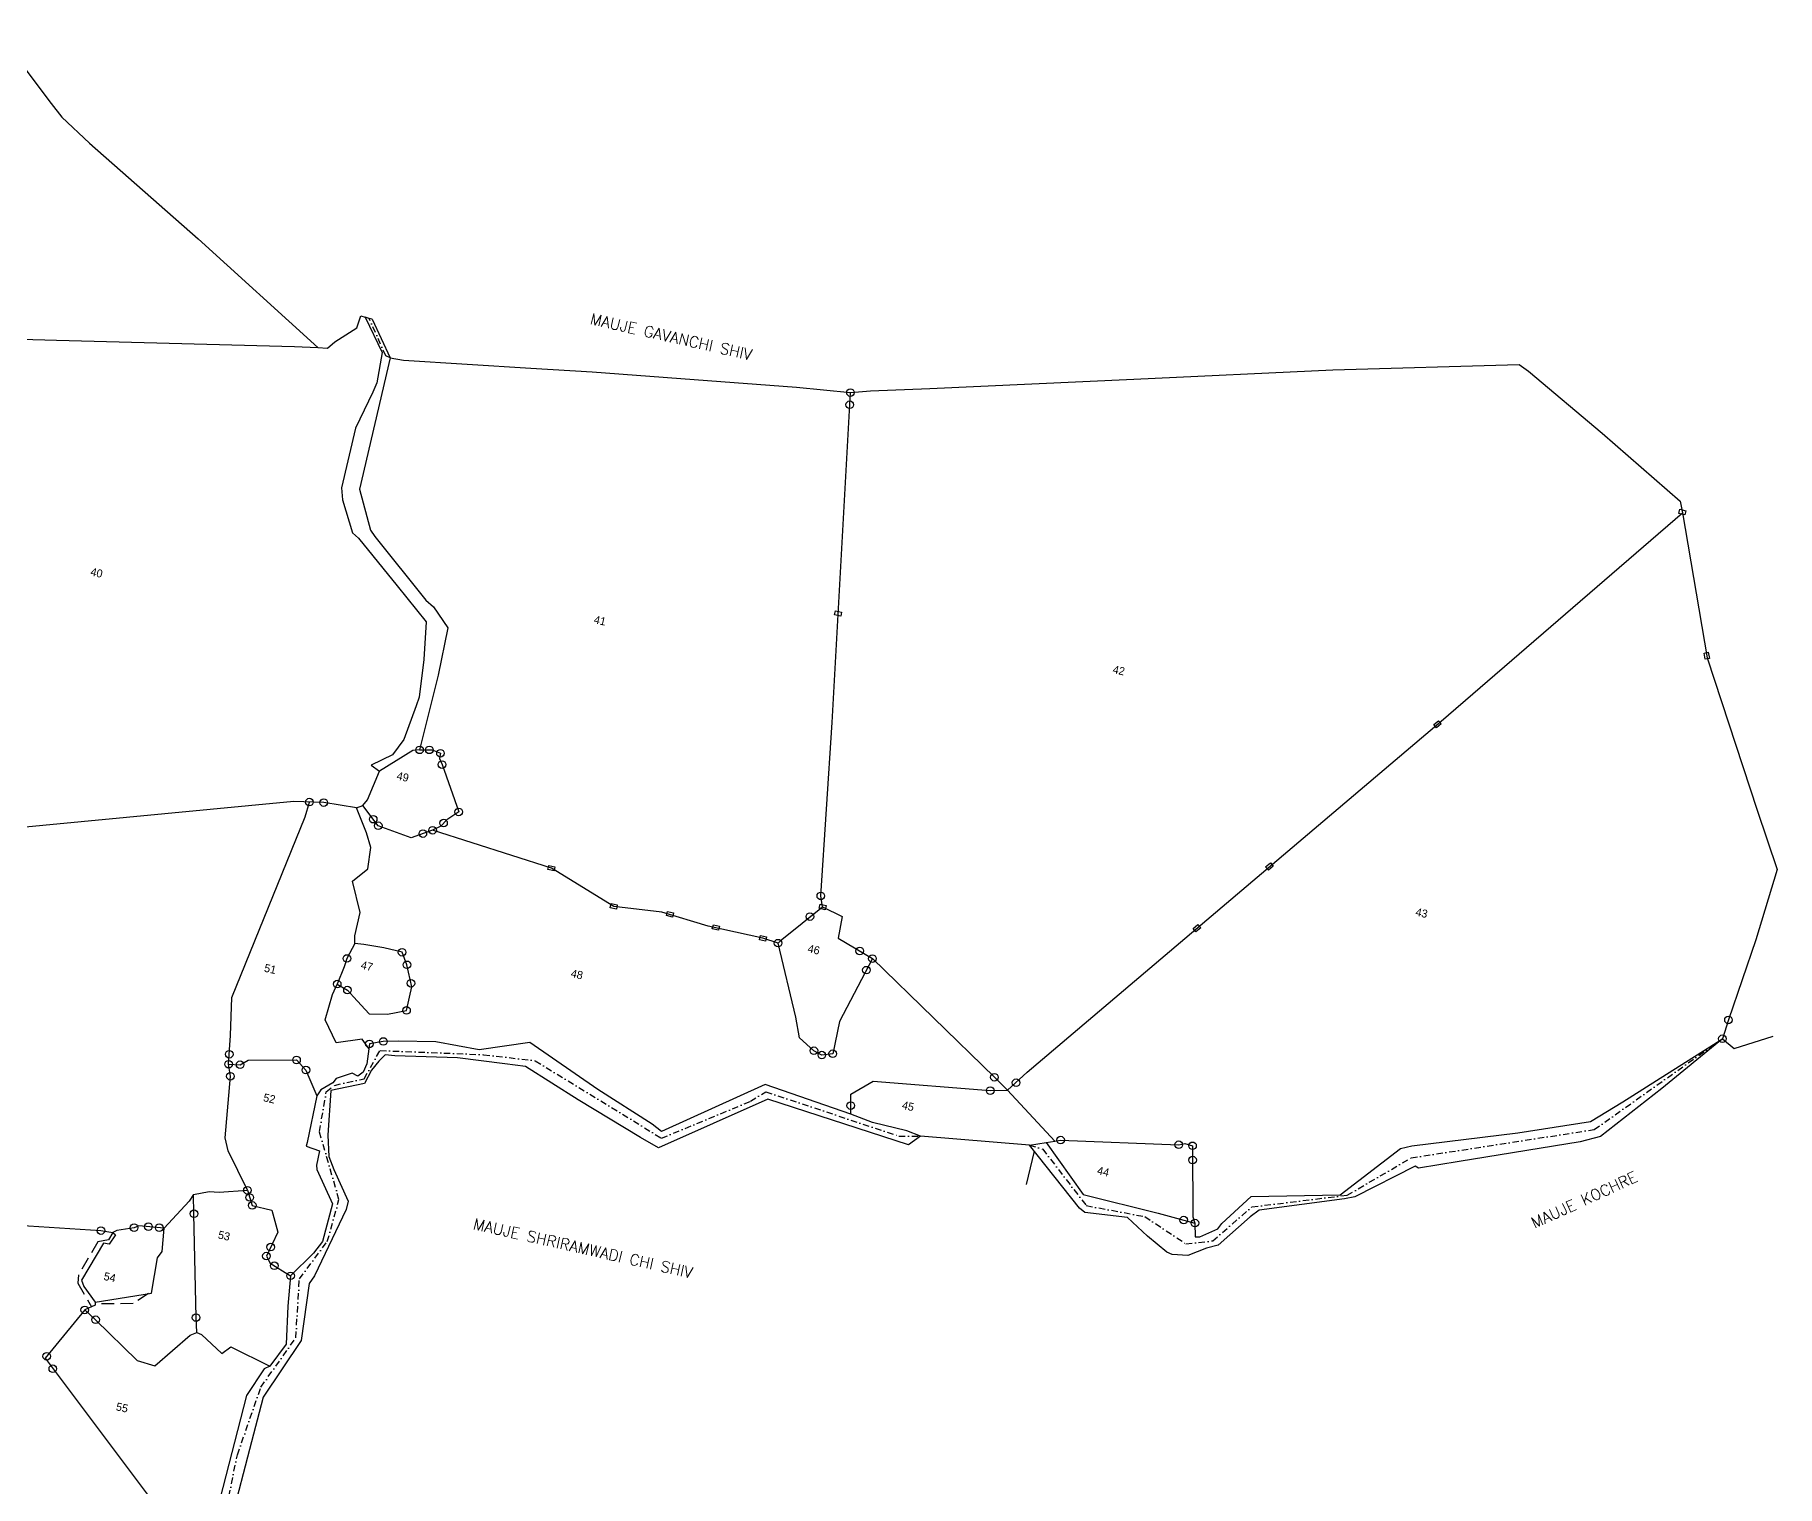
# Model space of a CAD drawing. Header units: metres. Extents: x 340266 to 342991, y 1762549 to 1766704.
# Drawn here: x 341617 to 342991, y 1765381 to 1766527 of the extents above; entities that cross this region are included whole.
import ezdxf

# ---------------------------------------------------------------- set-up
doc = ezdxf.new("R2010")
doc.units = ezdxf.units.M
doc.header["$MEASUREMENT"] = 0
for name, pattern in [('DASHDOT', [1, 0.5, -0.25, 0, -0.25]), ('DASHED', [0.75, 0.5, -0.25]), ('DIVIDE', [31.75, 12.7, -6.35, 0, -6.35, 0, -6.35])]:
    doc.linetypes.add(name, pattern=pattern)
for name, color, linetype in [('OFF', 1, 'Continuous'), ('OTHERS', 1, 'Continuous'), ('POLY_PARCEL', 6, 'Continuous'), ('POLY_WATER', 4, 'Continuous'), ('TEXT_MAPOUT', 7, 'Continuous'), ('TEXT_PARCEL', 7, 'Continuous'), ('V_BOUND_LINE', 7, 'Continuous'), ('V_BOUND_STREAM_LINE', 7, 'DASHDOT'), ('V_DIVIDE_LINE', 7, 'DIVIDE')]:
    doc.layers.add(name, color=color, linetype=linetype)
doc.styles.get("Standard").update_dxf_attribs({"font": 'simplex.shx'})
doc.styles.add('TEXT_MAP', font='', dxfattribs={"height": 0.15})
doc.styles.get('TEXT_MAP').set_extended_font_data('Kruti Dev 050')

msp = doc.modelspace()

# ---------------------------------------------------------------- linework, layer by layer
for points in [[(342914.4, 1766152.2), (342919.2, 1766151.1), (342918.4, 1766147.9), (342913.7, 1766148.9)], [(342248.4, 1766072.2), (342253.1, 1766071.1), (342252.4, 1766067.8), (342247.6, 1766068.9)], [(342934.5, 1766034), (342933.6, 1766038.8), (342937, 1766039.4), (342937.8, 1766034.5)], [(342720.4, 1765982.3), (342724.1, 1765985.4), (342726.3, 1765982.9), (342722.6, 1765979.7)], [(342022.1, 1765871.2), (342026.9, 1765870.2), (342026.2, 1765866.9), (342021.4, 1765868)], [(342587.7, 1765870), (342591.4, 1765873.2), (342593.6, 1765870.6), (342589.9, 1765867.4)], [(342071.4, 1765841.1), (342076.1, 1765840.1), (342075.4, 1765836.8), (342070.6, 1765837.8)], [(342115.8, 1765834.9), (342120.5, 1765833.8), (342119.8, 1765830.5), (342115, 1765831.6)], [(342236.1, 1765840.7), (342240.9, 1765839.6), (342240.2, 1765836.3), (342235.4, 1765837.4)], [(342151.9, 1765824.4), (342156.7, 1765823.4), (342155.9, 1765820.1), (342151.1, 1765821.1)], [(342530.5, 1765821.5), (342534.3, 1765824.6), (342536.5, 1765822), (342532.7, 1765818.9)], [(342189, 1765815.9), (342193.8, 1765814.8), (342193.1, 1765811.5), (342188.3, 1765812.6)]]:
    msp.add_lwpolyline(points, close=True)
for centre in [(342260.1, 1766244.3), (342259.5, 1766234.7), (341920.1, 1765962.4), (341927.8, 1765962.4), (341936.6, 1765959.7), (341937.8, 1765950.8), (341833.2, 1765921.2), (341844.5, 1765920.8), (341951, 1765913.4), (341883.5, 1765907.7), (341887.5, 1765902.5), (341930.4, 1765899), (341939, 1765904.6), (341922.7, 1765896.3), (342236.7, 1765847.2), (342228.1, 1765830.8), (341906.3, 1765802.7), (342203, 1765809.9), (342267.4, 1765803.7), (341862.8, 1765797.8), (341910.1, 1765792.8), (342272.7, 1765788.6), (342277.4, 1765797.7), (341855.1, 1765777.6), (341913.3, 1765778.2), (341863.2, 1765772.9), (341909.8, 1765756.8), (342952.9, 1765749.3), (342948.1, 1765734.5), (341769.9, 1765722.2), (341880.5, 1765730.4), (341891.5, 1765732.3), (342231.3, 1765725), (342237.5, 1765721.6), (342246.1, 1765722.6), (341769.4, 1765714.4), (341778.5, 1765714), (341823, 1765717.7), (341830.4, 1765709.8), (341770.8, 1765704.9), (342370.4, 1765693.5), (342373.7, 1765704.1), (342390.8, 1765699.8), (342260.3, 1765681.7), (342425.9, 1765654.5), (342519.1, 1765650.8), (342530, 1765650), (342530.1, 1765638.7), (341784.3, 1765614.9), (341742.1, 1765596.4), (341786.1, 1765609.2), (341788.1, 1765603), (341668.7, 1765583.1), (341694.8, 1765585.4), (341706.1, 1765586.2), (341714.7, 1765585.4), (342523.1, 1765591.4), (342531.9, 1765589), (341802.6, 1765570.1), (341799.2, 1765563), (341805.5, 1765555.4), (341818.3, 1765547.4), (341655.9, 1765520.5), (341743.7, 1765514.5), (341664.5, 1765512.8), (341625.9, 1765483.9), (341630.7, 1765474.1)]:
    msp.add_circle(centre, 2.99)
at = {"layer": 'OFF'}
for p, q in [((341882.6, 1766302.1), (341880.2, 1766302.8)), ((341882, 1765950.4), (341888.4, 1765945.6))]:
    msp.add_line(p, q, dxfattribs=at)
at = {"layer": 'OTHERS', "linetype": 'DASHED', "ltscale": 20}
for p, q in [((341666.2, 1765574.2), (341651.1, 1765548.3)), ((341674.6, 1765575.8), (341666.2, 1765574.2)), ((341678.1, 1765581.7), (341674.6, 1765575.8)), ((341651.1, 1765548.3), (341650.5, 1765541.5)), ((341650.5, 1765541.5), (341661.2, 1765522.9)), ((341706.3, 1765533.4), (341694, 1765525.5)), ((341694, 1765525.5), (341664.1, 1765525.3))]:
    msp.add_line(p, q, dxfattribs=at)
at = {"layer": 'POLY_PARCEL'}
for p, q in [((341359.6, 1766293.6), (341633.6, 1766285.6)), ((341633.6, 1766285.6), (341633.6, 1766285.6)), ((341633.6, 1766285.6), (341633.6, 1766285.6)), ((341633.6, 1766285.6), (341821.5, 1766280.7)), ((341821.5, 1766280.7), (341839.8, 1766280)), ((342245.6, 1765983.9), (342260.1, 1766244.3)), ((342260.1, 1766244.3), (342260.1, 1766244.3)), ((342260.1, 1766244.3), (342260.1, 1766244.3)), ((342726.3, 1765985.1), (342916.5, 1766149.5)), ((342236.7, 1765847.2), (342245.6, 1765983.9)), ((342245.6, 1765983.9), (342245.6, 1765983.9)), ((342245.6, 1765983.9), (342245.6, 1765983.9)), ((342399.6, 1765708.1), (342726.3, 1765985.1)), ((342726.3, 1765985.1), (342726.3, 1765985.1)), ((342726.3, 1765985.1), (342726.3, 1765985.1)), ((342726.3, 1765985.1), (342726.3, 1765985.1)), ((342726.3, 1765985.1), (342726.3, 1765985.1)), ((341920.1, 1765962.4), (341930.1, 1765962.5)), ((341930.1, 1765962.5), (341936.6, 1765959.7)), ((341936.6, 1765959.7), (341935.7, 1765955.5)), ((341879, 1765923), (341888.4, 1765945.6)), ((341935.7, 1765955.5), (341937.8, 1765950.8)), ((341937.8, 1765950.8), (341951, 1765913.4)), ((341821, 1765921.6), (341575.1, 1765898.2)), ((341844.5, 1765920.8), (341821, 1765921.6)), ((341821, 1765921.6), (341821, 1765921.6)), ((341829.9, 1765909.5), (341833.2, 1765921.2)), ((341870.4, 1765916.7), (341844.5, 1765920.8)), ((341870.4, 1765916.7), (341875.3, 1765918.6)), ((341878.2, 1765897), (341870.4, 1765916.7)), ((341875.3, 1765918.6), (341879, 1765923)), ((341887.5, 1765902.5), (341875.3, 1765918.6)), ((341771.9, 1765767), (341829.9, 1765909.5)), ((341829.9, 1765909.5), (341829.9, 1765909.5)), ((341913.4, 1765892.9), (341887.5, 1765902.5)), ((341936.8, 1765902.2), (341930.4, 1765899)), ((341941.7, 1765907.3), (341936.8, 1765902.2)), ((341951, 1765913.4), (341941.7, 1765907.3)), ((341881.6, 1765885.3), (341878.2, 1765897)), ((341930.4, 1765899), (341913.4, 1765892.9)), ((342024.2, 1765869.1), (341930.4, 1765899)), ((341930.4, 1765899), (341930.4, 1765899)), ((341879.2, 1765868.6), (341881.6, 1765885.3)), ((341867.1, 1765858.7), (341879.2, 1765868.6)), ((342073.4, 1765838.9), (342024.2, 1765869.1)), ((341873.2, 1765834.1), (341867.1, 1765858.7)), ((342238.1, 1765838.5), (342236.7, 1765847.2)), ((341869, 1765815.6), (341873.2, 1765834.1)), ((342111.3, 1765834.4), (342073.4, 1765838.9)), ((342073.4, 1765838.9), (342073.4, 1765838.9)), ((342147.8, 1765823.2), (342111.3, 1765834.4)), ((342111.3, 1765834.4), (342111.3, 1765834.4)), ((342205.9, 1765812.7), (342238.1, 1765838.5)), ((342238.1, 1765838.5), (342253.6, 1765830.9)), ((342191, 1765813.7), (342147.8, 1765823.2)), ((342147.8, 1765823.2), (342147.8, 1765823.2)), ((342253.6, 1765830.9), (342250.4, 1765813.8)), ((341869, 1765809.6), (341862.8, 1765797.8)), ((341869, 1765809.6), (341869, 1765815.6)), ((341876, 1765808.9), (341869, 1765809.6)), ((341891.8, 1765806.3), (341876, 1765808.9)), ((341906.3, 1765802.7), (341891.8, 1765806.3)), ((342203, 1765809.9), (342191, 1765813.7)), ((342203, 1765809.9), (342205.9, 1765812.7)), ((342217, 1765751.5), (342203, 1765809.9)), ((342205.9, 1765812.7), (342205.9, 1765812.7)), ((342250.4, 1765813.8), (342277.4, 1765797.7)), ((341862.8, 1765797.8), (341860.7, 1765791.1)), ((341910.1, 1765792.8), (341906.3, 1765802.7)), ((341914, 1765775.3), (341910.1, 1765792.8)), ((342277.4, 1765797.7), (342251.5, 1765748)), ((342373.7, 1765704.1), (342277.4, 1765797.7)), ((342277.4, 1765797.7), (342277.4, 1765797.7)), ((341860.7, 1765791.1), (341855.1, 1765777.6)), ((341770.8, 1765736.9), (341771.9, 1765767)), ((341771.9, 1765767), (341771.9, 1765767)), ((341845.6, 1765749.3), (341851.4, 1765769.3)), ((341851.4, 1765769.3), (341855.1, 1765777.6)), ((341855.1, 1765777.6), (341863.2, 1765772.9)), ((341863.2, 1765772.9), (341867.9, 1765767.5)), ((341867.9, 1765767.5), (341880.3, 1765754)), ((341909.8, 1765756.8), (341914, 1765775.3)), ((341880.3, 1765754), (341894.7, 1765753.9)), ((341894.7, 1765753.9), (341909.8, 1765756.8)), ((342220, 1765735.2), (342217, 1765751.5)), ((341769.4, 1765714.4), (341770.8, 1765736.9)), ((341854.4, 1765731.3), (341845.6, 1765749.3)), ((342251.5, 1765748), (342246.1, 1765722.6)), ((341874.9, 1765734.2), (341854.4, 1765731.3)), ((341880, 1765726.8), (341874.9, 1765734.2)), ((342231.3, 1765725), (342220, 1765735.2)), ((342237.5, 1765721.6), (342231.3, 1765725)), ((341770.8, 1765704.9), (341769.4, 1765714.4)), ((341769.4, 1765714.4), (341769.4, 1765714.4)), ((341769.4, 1765714.4), (341778.5, 1765714)), ((341778.5, 1765714), (341784.8, 1765717.5)), ((341784.8, 1765717.5), (341823, 1765717.7)), ((341823, 1765717.7), (341830.4, 1765709.8)), ((341830.4, 1765709.8), (341839.1, 1765689.5)), ((342246.1, 1765722.6), (342237.5, 1765721.6)), ((341766.8, 1765656.3), (341770.8, 1765704.9)), ((342260.3, 1765690.8), (342277.9, 1765701.1)), ((342277.9, 1765701.1), (342277.9, 1765701.1)), ((342277.9, 1765701.1), (342277.9, 1765701.1)), ((342277.9, 1765701.1), (342277.9, 1765701.1)), ((342277.9, 1765701.1), (342370.4, 1765693.5)), ((342384.1, 1765693.8), (342373.7, 1765704.1)), ((342384.1, 1765693.8), (342399.6, 1765708.1)), ((342399.6, 1765708.1), (342399.6, 1765708.1)), ((342399.6, 1765708.1), (342399.6, 1765708.1)), ((341839.1, 1765689.5), (341839.1, 1765689.5)), ((342260.3, 1765675), (342260.3, 1765690.8)), ((342370.4, 1765693.5), (342384.1, 1765693.8)), ((342421.3, 1765653.7), (342384.1, 1765693.8)), ((341769, 1765646), (341766.8, 1765656.3)), ((342421.3, 1765653.7), (342425.9, 1765654.5)), ((342425.9, 1765654.5), (342519.1, 1765650.8)), ((341784.3, 1765614.9), (341769, 1765646)), ((342414.5, 1765652.5), (342421.3, 1765653.7)), ((342519.1, 1765650.8), (342524, 1765651.7)), ((342524, 1765651.7), (342530, 1765650)), ((342530, 1765650), (342530, 1765650)), ((342530, 1765650), (342530.2, 1765593.9)), ((341741.7, 1765611.5), (341754.2, 1765614)), ((341754.2, 1765614), (341761.9, 1765613.4)), ((341761.9, 1765613.4), (341784.3, 1765614.9)), ((341784.3, 1765614.9), (341788.1, 1765603)), ((341738.4, 1765606.2), (341718.5, 1765585.1)), ((341741.7, 1765611.5), (341738.4, 1765606.2)), ((341742.1, 1765596.4), (341741.7, 1765611.5)), ((341788.1, 1765603), (341803.4, 1765599.3)), ((341803.4, 1765599.3), (341808.3, 1765581.9)), ((341548.6, 1765590.9), (341668.7, 1765583.1)), ((341694.8, 1765585.4), (341681.1, 1765583.2)), ((341698.6, 1765586.8), (341694.8, 1765585.4)), ((341718.5, 1765585.1), (341698.6, 1765586.8)), ((341743.7, 1765514.5), (341742.1, 1765596.4)), ((342530.2, 1765593.9), (342531.9, 1765589)), ((341670.8, 1765573.2), (341653.3, 1765544.1)), ((341668.7, 1765583.1), (341668.7, 1765583.1)), ((341668.7, 1765583.1), (341668.7, 1765583.1)), ((341668.7, 1765583.1), (341678.1, 1765581.7)), ((341675.2, 1765572.4), (341670.8, 1765573.2)), ((341680.1, 1765579.8), (341675.2, 1765572.4)), ((341681.1, 1765583.2), (341678.1, 1765581.7)), ((341678.1, 1765581.7), (341680.1, 1765579.8)), ((341717.1, 1765566.6), (341718.5, 1765585.1)), ((341718.5, 1765585.1), (341718.5, 1765585.1)), ((341808.3, 1765581.9), (341799.2, 1765563)), ((341708.5, 1765533.7), (341713.4, 1765561.5)), ((341713.4, 1765561.5), (341717.1, 1765566.6)), ((341799.2, 1765563), (341802.1, 1765557.5)), ((341653.3, 1765544.1), (341655.2, 1765539.1)), ((341802.1, 1765557.5), (341818.3, 1765547.4)), ((341655.2, 1765539.1), (341664.2, 1765526.7)), ((341664.2, 1765526.7), (341708.5, 1765533.7)), ((341655.9, 1765520.5), (341624.7, 1765482.5)), ((341664.1, 1765524.2), (341655.9, 1765520.5)), ((341655.9, 1765520.5), (341664.5, 1765512.8)), ((341664.2, 1765526.7), (341664.1, 1765524.2)), ((341664.5, 1765512.8), (341697.2, 1765480.6)), ((341739.2, 1765500.6), (341744.3, 1765502.7)), ((341744.3, 1765502.7), (341743.7, 1765514.5)), ((341744.3, 1765502.7), (341748, 1765501.2)), ((341711.3, 1765476.5), (341739.2, 1765500.6)), ((341748, 1765501.2), (341764.1, 1765486.1)), ((341764.1, 1765486.1), (341771.2, 1765491.3)), ((341771.2, 1765491.3), (341801.9, 1765476)), ((341624.7, 1765482.5), (341624.7, 1765482.5)), ((341624.7, 1765482.5), (341715.4, 1765361.5)), ((341697.2, 1765480.6), (341711.3, 1765476.5)), ((341801.9, 1765476), (341801.9, 1765476))]:
    msp.add_line(p, q, dxfattribs=at)
at = {"layer": 'POLY_WATER'}
for p, q in [((341877.2, 1766303.7), (341890.6, 1766276)), ((341882.6, 1766302.1), (341896.9, 1766271.7)), ((341890.6, 1766276), (341886.4, 1766251.9)), ((341896.9, 1766271.7), (341872.6, 1766168.2)), ((341886.4, 1766251.9), (341883.2, 1766244.7)), ((341883.2, 1766244.7), (341869.6, 1766216.2)), ((341869.6, 1766216.2), (341858.6, 1766169.1)), ((341858.6, 1766169.1), (341859.3, 1766159.8)), ((341872.6, 1766168.2), (341881.4, 1766135.7)), ((341859.3, 1766159.8), (341867.2, 1766133.6)), ((341881.4, 1766135.7), (341884.8, 1766130.7)), ((341867.2, 1766133.6), (341871.8, 1766129.4)), ((341871.8, 1766129.4), (341902.4, 1766091.7)), ((341884.8, 1766130.7), (341925, 1766080.6)), ((341902.4, 1766091.7), (341925.3, 1766063.3)), ((341925, 1766080.6), (341931.2, 1766075.3)), ((341931.2, 1766075.3), (341942.3, 1766058.8)), ((341925.3, 1766063.3), (341923.4, 1766033.7)), ((341942.3, 1766058.8), (341934.8, 1766021.4)), ((341923.4, 1766033.7), (341919.9, 1766004.1)), ((341934.8, 1766021.4), (341920.1, 1765962.4)), ((341919.9, 1766004.1), (341917.5, 1765997.2)), ((341917.5, 1765997.2), (341907.6, 1765970.6)), ((341907.6, 1765970.6), (341898.8, 1765958.5)), ((341898.8, 1765958.5), (341882, 1765950.4)), ((341914.8, 1765961.8), (341888.4, 1765945.6)), ((341920.1, 1765962.4), (341914.8, 1765961.8)), ((341880.5, 1765730.4), (341878.4, 1765714.8)), ((341891.5, 1765732.3), (341880.5, 1765730.4)), ((341903.3, 1765732.6), (341891.5, 1765732.3)), ((341932.8, 1765732.1), (341903.3, 1765732.6)), ((341967, 1765725.6), (341932.8, 1765732.1)), ((342007.1, 1765731.5), (341967, 1765725.6)), ((342060.8, 1765694.4), (342007.1, 1765731.5)), ((342948.1, 1765734.5), (342900.3, 1765695.2)), ((342904.1, 1765706.6), (342948.1, 1765734.5)), ((341878.4, 1765714.8), (341875.5, 1765708.2)), ((341882.2, 1765709.8), (341876.6, 1765699.1)), ((341888, 1765716.9), (341882.2, 1765709.8)), ((341893, 1765721.7), (341888, 1765716.9)), ((341900.5, 1765721.1), (341893, 1765721.7)), ((341950, 1765719.4), (341900.5, 1765721.1)), ((341987.3, 1765714.8), (341950, 1765719.4)), ((342003.6, 1765712.5), (341987.3, 1765714.8)), ((342045.2, 1765686.3), (342003.6, 1765712.5)), ((341851.6, 1765699.7), (341842.3, 1765694.1)), ((341876.6, 1765699.1), (341850.1, 1765693.7)), ((341854.2, 1765703.1), (341851.6, 1765699.7)), ((341866.8, 1765707.2), (341854.2, 1765703.1)), ((341871.5, 1765705), (341866.8, 1765707.2)), ((341875.5, 1765708.2), (341871.5, 1765705)), ((342192.8, 1765698.3), (342111.1, 1765661.4)), ((342260.3, 1765675), (342192.8, 1765698.3)), ((342900.3, 1765695.2), (342851.9, 1765657.3)), ((342869.6, 1765684.8), (342904.1, 1765706.6)), ((341839.1, 1765689.5), (341831.4, 1765652.5)), ((341842.3, 1765694.1), (341839.1, 1765689.5)), ((341850.1, 1765693.7), (341847.8, 1765658.4)), ((342094.4, 1765656.6), (342045.2, 1765686.3)), ((342103.6, 1765667.1), (342060.8, 1765694.4)), ((342194.9, 1765686.8), (342108.5, 1765648.4)), ((342306, 1765650.8), (342194.9, 1765686.8)), ((342844, 1765669.2), (342869.6, 1765684.8)), ((342277.5, 1765668.5), (342260.3, 1765675)), ((342304.5, 1765661.7), (342277.5, 1765668.5)), ((342786.6, 1765660.3), (342844, 1765669.2)), ((341847.8, 1765658.4), (341848.6, 1765641.6)), ((342108.5, 1765648.4), (342094.4, 1765656.6)), ((342111.1, 1765661.4), (342103.6, 1765667.1)), ((342315.3, 1765657.5), (342304.5, 1765661.7)), ((342315.3, 1765657.5), (342306, 1765650.8)), ((342703.1, 1765649.9), (342786.6, 1765660.3)), ((342851.9, 1765657.3), (342836, 1765653.1)), ((341831.4, 1765652.5), (341830.7, 1765649.8)), ((341830.7, 1765649.8), (341841.2, 1765645.9)), ((341841.2, 1765645.9), (341838.7, 1765634.8)), ((341848.6, 1765641.6), (341852.5, 1765631.2)), ((342401.4, 1765650.5), (342414.5, 1765652.5)), ((342440.8, 1765600.7), (342401.4, 1765650.5)), ((342414.5, 1765652.5), (342443.6, 1765611.5)), ((342646.6, 1765611.4), (342694.1, 1765647.9)), ((342694.1, 1765647.9), (342703.1, 1765649.9)), ((342836, 1765653.1), (342740.5, 1765637.7)), ((341838.7, 1765634.8), (341839.1, 1765631.2)), ((341839.1, 1765631.2), (341851.3, 1765604.3)), ((341852.5, 1765631.2), (341863.8, 1765606.2)), ((342705.8, 1765634), (342658.1, 1765609.8)), ((342708.4, 1765632.4), (342705.8, 1765634)), ((342740.5, 1765637.7), (342708.4, 1765632.4)), ((341862.3, 1765599.8), (341837.1, 1765547.4)), ((341851.3, 1765604.3), (341843.5, 1765574.6)), ((341863.8, 1765606.2), (341862.3, 1765599.8)), ((342445.1, 1765597.5), (342440.8, 1765600.7)), ((342443.6, 1765611.5), (342503, 1765596.8)), ((342553.1, 1765588.7), (342576.2, 1765609.9)), ((342582.7, 1765599.2), (342575.4, 1765594)), ((342576.2, 1765609.9), (342646.6, 1765611.4)), ((342649.8, 1765608.1), (342582.7, 1765599.2)), ((342658.1, 1765609.8), (342649.8, 1765608.1)), ((342478.8, 1765593.5), (342445.1, 1765597.5)), ((342494.5, 1765578.8), (342478.8, 1765593.5)), ((342503, 1765596.8), (342531.9, 1765589)), ((342531.9, 1765589), (342532, 1765578.1)), ((342549.9, 1765584.6), (342553.1, 1765588.7)), ((342575.4, 1765594), (342550.2, 1765571.7)), ((341843.5, 1765574.6), (341836.3, 1765565.3)), ((342509.6, 1765566.1), (342494.5, 1765578.8)), ((342532, 1765578.1), (342535.9, 1765578.2)), ((342535.9, 1765578.2), (342549.9, 1765584.6)), ((342550.2, 1765571.7), (342541, 1765569.1)), ((341836.3, 1765565.3), (341818.3, 1765547.4)), ((342514, 1765564.1), (342509.6, 1765566.1)), ((342526.4, 1765563.4), (342514, 1765564.1)), ((342541, 1765569.1), (342526.4, 1765563.4)), ((341818.3, 1765547.4), (341816.2, 1765523.5)), ((341837.1, 1765547.4), (341832.9, 1765541.3)), ((341832.9, 1765541.3), (341826.6, 1765496.4)), ((341816.2, 1765523.5), (341814.9, 1765493.5)), ((341826.6, 1765496.4), (341796.7, 1765451.6)), ((341814.9, 1765493.5), (341801.9, 1765476)), ((341801.9, 1765476), (341797.6, 1765473.9)), ((341797.6, 1765473.9), (341783.4, 1765453)), ((341783.4, 1765453), (341762.4, 1765371.3)), ((341796.7, 1765451.6), (341786, 1765410.5)), ((341786, 1765410.5), (341772.6, 1765358.9))]:
    msp.add_line(p, q, dxfattribs=at)
at = {"layer": 'V_BOUND_LINE'}
for p, q in [((341588.4, 1766526.6), (341629.5, 1766472.4)), ((341629.5, 1766472.4), (341637.9, 1766461.5)), ((341637.9, 1766461.5), (341659.6, 1766441.1)), ((341659.6, 1766441.1), (341745.4, 1766365.7)), ((341745.4, 1766365.7), (341839.8, 1766280)), ((341870.5, 1766295.3), (341873.7, 1766304.8)), ((341873.7, 1766304.8), (341877.2, 1766303.7)), ((341853.2, 1766284.4), (341870.5, 1766295.3)), ((341839.8, 1766280), (341847.4, 1766279.4)), ((341847.4, 1766279.4), (341853.2, 1766284.4)), ((341896.9, 1766271.7), (341907.5, 1766270)), ((341907.5, 1766270), (342007.9, 1766263.6)), ((342007.9, 1766263.6), (342056.3, 1766260.7)), ((342056.3, 1766260.7), (342136.8, 1766254.5)), ((342483.6, 1766254.9), (342640.8, 1766262.2)), ((342640.8, 1766262.2), (342787.8, 1766266.4)), ((342787.8, 1766266.4), (342795.1, 1766261.3)), ((342795.1, 1766261.3), (342853.2, 1766212.2)), ((342136.8, 1766254.5), (342217.6, 1766248.6)), ((342217.6, 1766248.6), (342260.1, 1766244.3)), ((342260.1, 1766244.3), (342275.9, 1766245.7)), ((342275.9, 1766245.7), (342322.8, 1766247.5)), ((342322.8, 1766247.5), (342483.6, 1766254.9)), ((342853.2, 1766212.2), (342914.7, 1766158.7)), ((342914.7, 1766158.7), (342916.5, 1766149.5)), ((342916.5, 1766149.5), (342936, 1766035.1)), ((342936, 1766035.1), (342975.6, 1765914.8)), ((342975.6, 1765914.8), (342991.3, 1765868)), ((342991.3, 1765868), (342974.5, 1765812.6)), ((342974.5, 1765812.6), (342952.9, 1765749.3)), ((342952.9, 1765749.3), (342948.1, 1765734.5)), ((342401.4, 1765650.5), (342315.3, 1765657.5))]:
    msp.add_line(p, q, dxfattribs=at)
at = {"layer": 'V_BOUND_STREAM_LINE', "ltscale": 10}
for p, q in [((341880.2, 1766302.8), (341877.2, 1766303.7)), ((341893.5, 1766273.2), (341880.2, 1766302.8)), ((341896.9, 1766271.7), (341893.5, 1766273.2)), ((341876.3, 1765702.9), (341888.9, 1765725.2)), ((341888.9, 1765725.2), (341970.6, 1765721.9)), ((342847, 1765662.8), (342948.1, 1765734.5)), ((341970.6, 1765721.9), (342011.4, 1765717.1)), ((342011.4, 1765717.1), (342111, 1765656)), ((341846.5, 1765692.7), (341852.9, 1765697.7)), ((341852.9, 1765697.7), (341876.3, 1765702.9)), ((341841.1, 1765661.2), (341846.5, 1765692.7)), ((342111, 1765656), (342181.3, 1765685.1)), ((342181.3, 1765685.1), (342193.3, 1765692.6)), ((342193.3, 1765692.6), (342298.3, 1765657.7)), ((341856.5, 1765607.5), (341841.1, 1765661.2)), ((342298.3, 1765657.7), (342315.3, 1765657.5)), ((342702.6, 1765640.5), (342847, 1765662.8)), ((342401.4, 1765650.5), (342411.8, 1765647.4)), ((342411.8, 1765647.4), (342446.2, 1765602.8)), ((342652, 1765611), (342702.6, 1765640.5)), ((341847.3, 1765574.5), (341856.5, 1765607.5)), ((342446.2, 1765602.8), (342492.3, 1765594.2)), ((342545.9, 1765575), (342576.9, 1765601.8)), ((342576.9, 1765601.8), (342652, 1765611)), ((342492.3, 1765594.2), (342524.8, 1765572.6)), ((341825.3, 1765545.1), (341847.3, 1765574.5)), ((342524.8, 1765572.6), (342545.9, 1765575)), ((341822.4, 1765498.4), (341825.3, 1765545.1)), ((341794.9, 1765459.6), (341822.4, 1765498.4)), ((341776.3, 1765406.2), (341794.9, 1765459.6)), ((341765.6, 1765353.6), (341776.3, 1765406.2))]:
    msp.add_line(p, q, dxfattribs=at)
at = {"layer": 'V_DIVIDE_LINE', "ltscale": 10}
for p, q in [((342957.5, 1765726.8), (342988.2, 1765736.6)), ((342948.1, 1765734.5), (342957.5, 1765726.8)), ((342405.1, 1765645.8), (342398.8, 1765619.5))]:
    msp.add_line(p, q, dxfattribs=at)

# ---------------------------------------------------------------- texts
at = {"layer": 'TEXT_MAPOUT'}
for s, rotation, p in [('MAUJE GAVANCHI SHIV', 347.2637, (342054.1, 1766298.5)), ('MAUJE KOCHRE', 24.5851, (342799.7, 1765584.6)), ('MAUJE SHRIRAMWADI CHI SHIV', 347.2637, (341961.8, 1765584.4))]:
    msp.add_text(s, height=8.772, rotation=rotation, dxfattribs=at).set_placement(p)
at = {"layer": 'TEXT_PARCEL', "style": 'TEXT_MAP'}
for s, p in [('40', (341660, 1766100.1)), ('41', (342057.2, 1766062.4)), ('42', (342466.6, 1766023.1)), ('49', (341901.6, 1765939.1)), ('43', (342705.5, 1765831.7)), ('46', (342225.9, 1765802.8)), ('51', (341797, 1765787.5)), ('47', (341873.3, 1765789.8)), ('48', (342039, 1765783.3)), ('52', (341796.3, 1765685.3)), ('45', (342300.3, 1765679.3)), ('44', (342454.3, 1765627.7)), ('53', (341760.6, 1765577)), ('54', (341670.4, 1765544.3)), ('55', (341680.1, 1765441.4))]:
    msp.add_text(s, height=6.32, rotation=347.2637, dxfattribs=at).set_placement(p)

doc.saveas('drawing.dxf')
